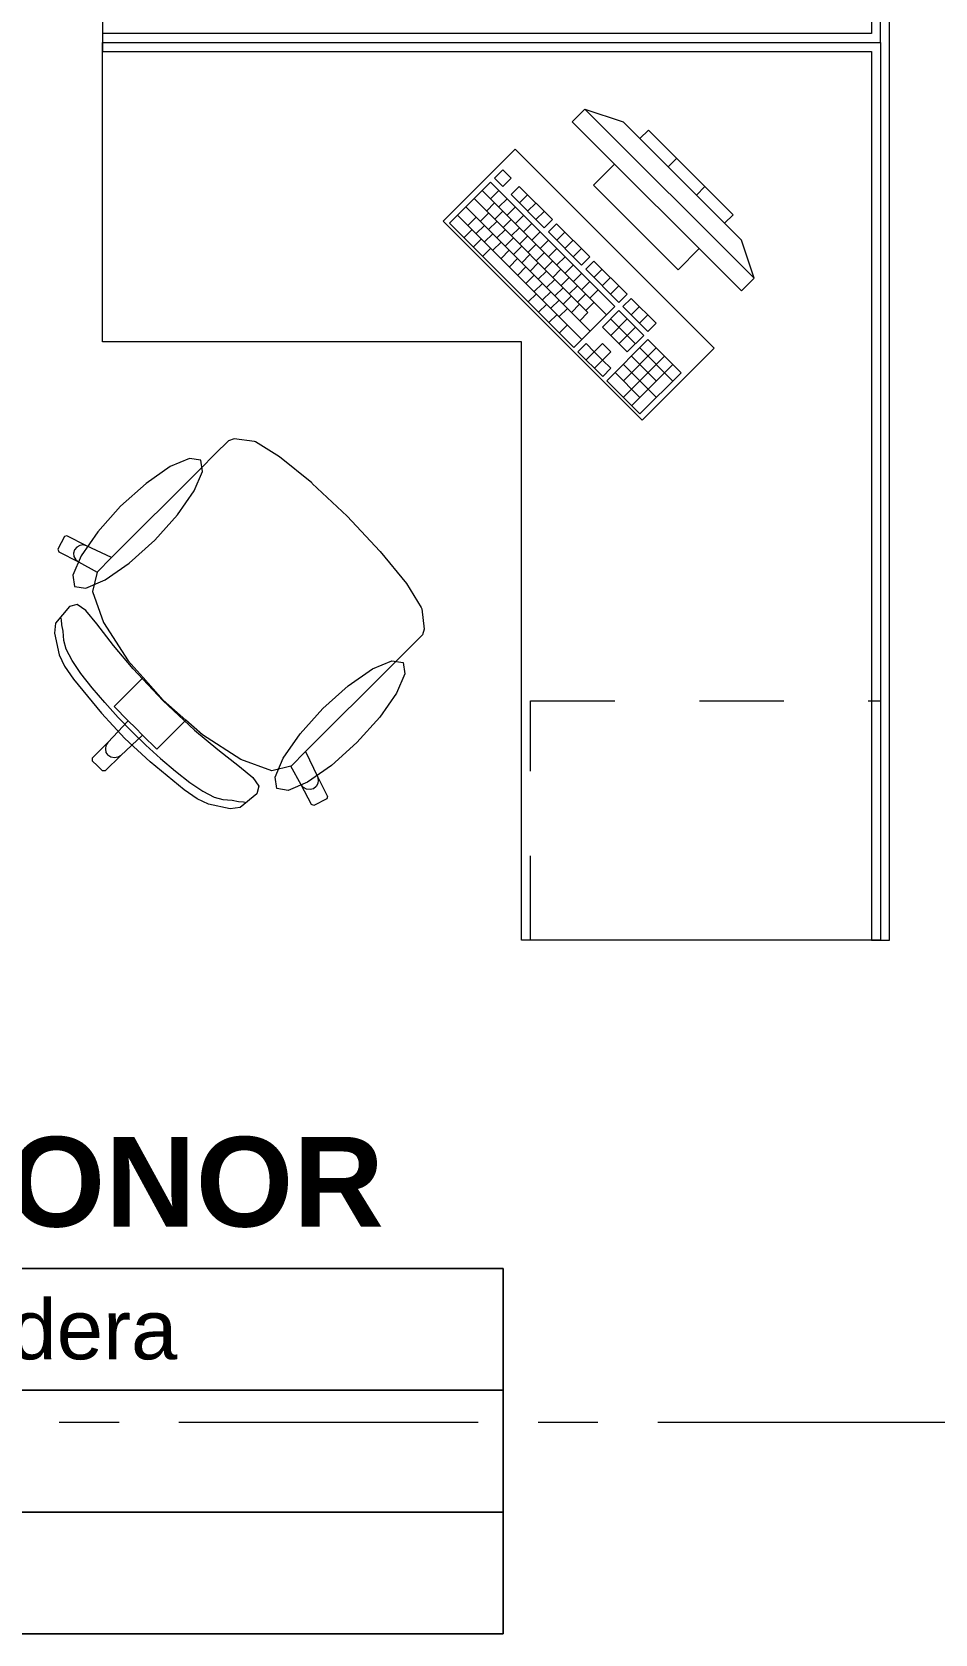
# Model space of a CAD drawing. Header units: inches. Extents: x -38 to 5698, y -33 to 92.
# Drawn here: x 13.221 to 14.73, y 34.053 to 36.73 of the extents above; entities that cross this region are included whole.
import ezdxf

# ---------------------------------------------------------------- set-up
doc = ezdxf.new("R2010")
doc.units = ezdxf.units.IN
doc.header["$MEASUREMENT"] = 0
doc.linetypes.add('Punto & Raya', pattern=[0.65, 0.5, -0.075, 0, -0.075])
doc.linetypes.add('Rayas', pattern=[0.282222, 0.141111, -0.141111])
for name, color, linetype in [('02 _ ARQ _ ZON _ Espacio.3D', 7, 'Continuous'), ('Interior - Mobiliario', 7, 'Continuous'), ('Marcador - Secciones', 251, 'Continuous')]:
    doc.layers.add(name, color=color, linetype=linetype)
doc.styles.add('Estilo_Generado_1', font='swisseb.ttf')
doc.styles.add('Estilo_Generado_7', font='swisse.ttf')

msp = doc.modelspace()

# ---------------------------------------------------------------- linework, layer by layer
at = {"layer": '02 _ ARQ _ ZON _ Espacio.3D', "color": 252, "linetype": 'Continuous', "lineweight": 13}
for p, q in [((14.0081, 34.6636), (11.3516, 34.6636)), ((11.3516, 34.6636), (14.0081, 34.6636)), ((14.0081, 34.0529), (14.0081, 34.6636)), ((14.0081, 34.6636), (14.0081, 34.46)), ((14.0081, 34.46), (11.3516, 34.46)), ((11.3516, 34.46), (14.0081, 34.46)), ((14.0081, 34.46), (14.0081, 34.2565)), ((14.0081, 34.2565), (11.3516, 34.2565)), ((11.3516, 34.2565), (14.0081, 34.2565)), ((14.0081, 34.2565), (14.0081, 34.0529)), ((11.3516, 34.0529), (14.0081, 34.0529)), ((14.0081, 34.0529), (11.3516, 34.0529))]:
    msp.add_line(p, q, dxfattribs=at)
at = {"layer": 'Interior - Mobiliario', "color": 175, "linetype": 'Continuous', "lineweight": 13}
for p, q in [((14.624, 38.2121), (14.624, 36.7271)), ((14.654, 36.7271), (14.654, 38.2121)), ((13.339, 36.7271), (13.339, 36.6971)), ((14.624, 36.7271), (13.339, 36.7271)), ((14.654, 36.6971), (14.654, 36.7271)), ((13.339, 36.6971), (14.624, 36.6971)), ((14.624, 36.6971), (14.624, 35.2121)), ((14.654, 35.2121), (14.654, 36.6971)), ((14.145, 36.601), (14.1238, 36.5798)), ((14.4279, 36.3182), (14.145, 36.601)), ((14.145, 36.601), (14.2087, 36.5798)), ((14.1238, 36.5798), (14.4067, 36.297)), ((14.2087, 36.5798), (14.4067, 36.3818)), ((14.2511, 36.5657), (14.237, 36.5515)), ((14.3925, 36.4242), (14.2511, 36.5657)), ((14.237, 36.5515), (14.3784, 36.4101)), ((14.2841, 36.5044), (14.2982, 36.5185)), ((14.0077, 36.4993), (13.9939, 36.4856)), ((13.9939, 36.4856), (14.0078, 36.4717)), ((14.0215, 36.4854), (14.0077, 36.4993)), ((14.0078, 36.4717), (14.0215, 36.4854)), ((14.1945, 36.5091), (14.1592, 36.4737)), ((14.336, 36.3677), (14.1945, 36.5091)), ((13.9871, 36.4787), (13.9185, 36.4101)), ((13.9734, 36.465), (14.1811, 36.2573)), ((14.1948, 36.271), (13.9871, 36.4787)), ((13.9872, 36.4511), (14.0009, 36.4649)), ((14.0353, 36.4716), (14.0216, 36.4579)), ((14.0216, 36.4579), (14.077, 36.4025)), ((14.0907, 36.4162), (14.0353, 36.4716)), ((14.0355, 36.444), (14.0492, 36.4577)), ((14.1592, 36.4737), (14.3006, 36.3323)), ((14.3312, 36.4572), (14.3454, 36.4714)), ((13.9459, 36.4376), (14.1537, 36.2298)), ((13.9597, 36.4513), (14.1501, 36.2609)), ((13.9804, 36.4305), (13.9941, 36.4442)), ((13.9943, 36.4167), (14.008, 36.4304)), ((14.0011, 36.4373), (14.0148, 36.451)), ((14.0149, 36.4234), (14.0286, 36.4372)), ((14.0493, 36.4302), (14.063, 36.4439)), ((14.0632, 36.4163), (14.0769, 36.43)), ((13.9185, 36.4101), (14.1262, 36.2024)), ((13.9322, 36.4238), (14.1399, 36.2161)), ((13.9495, 36.4065), (13.9633, 36.4202)), ((13.9634, 36.3927), (13.9771, 36.4064)), ((13.9702, 36.4133), (13.9839, 36.427)), ((13.984, 36.3995), (13.9977, 36.4132)), ((14.0081, 36.4028), (14.0218, 36.4165)), ((14.0288, 36.4096), (14.0425, 36.4233)), ((14.0426, 36.3957), (14.0563, 36.4095)), ((14.077, 36.4025), (14.0907, 36.4162)), ((14.0977, 36.4093), (14.0839, 36.3955)), ((14.1531, 36.3539), (14.0977, 36.4093)), ((14.3784, 36.4101), (14.3925, 36.4242)), ((13.9427, 36.3859), (13.9565, 36.3996)), ((13.9583, 36.3703), (13.972, 36.384)), ((13.9772, 36.3788), (13.9909, 36.3926)), ((13.9911, 36.365), (14.0048, 36.3787)), ((13.9979, 36.3856), (14.0116, 36.3993)), ((14.0117, 36.3718), (14.0254, 36.3855)), ((14.022, 36.389), (14.0357, 36.4027)), ((14.0358, 36.3751), (14.0495, 36.3888)), ((14.0565, 36.3819), (14.0702, 36.3956)), ((14.0703, 36.3681), (14.084, 36.3818)), ((14.0839, 36.3955), (14.1393, 36.3402)), ((14.0978, 36.3817), (14.1115, 36.3954)), ((14.1116, 36.3679), (14.1254, 36.3816)), ((14.4279, 36.3182), (14.4067, 36.3818)), ((13.9739, 36.3547), (13.9876, 36.3685)), ((14.0049, 36.3511), (14.0186, 36.3649)), ((14.0188, 36.3373), (14.0325, 36.351)), ((14.0256, 36.3579), (14.0393, 36.3716)), ((14.0394, 36.3441), (14.0531, 36.3578)), ((14.0497, 36.3613), (14.0634, 36.375)), ((14.0635, 36.3474), (14.0772, 36.3611)), ((14.0841, 36.3542), (14.0979, 36.3679)), ((14.098, 36.3404), (14.1117, 36.3541)), ((14.1255, 36.354), (14.1392, 36.3677)), ((14.1393, 36.3402), (14.1531, 36.3539)), ((14.3006, 36.3323), (14.336, 36.3677)), ((14.0326, 36.3234), (14.0463, 36.3372)), ((14.0465, 36.3096), (14.0602, 36.3233)), ((14.0533, 36.3302), (14.067, 36.344)), ((14.0671, 36.3164), (14.0808, 36.3301)), ((14.0774, 36.3336), (14.0911, 36.3473)), ((14.0912, 36.3197), (14.1049, 36.3334)), ((14.1118, 36.3265), (14.1256, 36.3402)), ((14.1257, 36.3127), (14.1394, 36.3264)), ((14.16, 36.3469), (14.1463, 36.3332)), ((14.1463, 36.3332), (14.2017, 36.2778)), ((14.2154, 36.2916), (14.16, 36.3469)), ((14.1601, 36.3194), (14.1738, 36.3331)), ((14.0603, 36.2958), (14.074, 36.3095)), ((14.081, 36.3025), (14.0947, 36.3163)), ((14.0948, 36.2887), (14.1085, 36.3024)), ((14.1051, 36.3059), (14.1188, 36.3196)), ((14.1189, 36.292), (14.1326, 36.3057)), ((14.1395, 36.2988), (14.1533, 36.3125)), ((14.1534, 36.285), (14.1671, 36.2987)), ((14.174, 36.3055), (14.1877, 36.3193)), ((14.1878, 36.2917), (14.2015, 36.3054)), ((14.4067, 36.297), (14.4279, 36.3182)), ((14.0501, 36.2786), (14.0638, 36.2923)), ((14.0674, 36.2613), (14.0811, 36.275)), ((14.0742, 36.2819), (14.0879, 36.2956)), ((14.088, 36.2681), (14.1017, 36.2818)), ((14.1086, 36.2748), (14.1224, 36.2886)), ((14.1225, 36.261), (14.1362, 36.2747)), ((14.1262, 36.2024), (14.1948, 36.271)), ((14.1327, 36.2782), (14.1465, 36.2919)), ((14.1466, 36.2643), (14.1603, 36.278)), ((14.2017, 36.2778), (14.2154, 36.2916)), ((14.2223, 36.2846), (14.2086, 36.2709)), ((14.2086, 36.2709), (14.2501, 36.2294)), ((14.2638, 36.2431), (14.2223, 36.2846)), ((14.2224, 36.2571), (14.2361, 36.2708)), ((14.0847, 36.244), (14.0984, 36.2577)), ((14.1019, 36.2542), (14.1156, 36.2679)), ((14.1363, 36.2472), (14.1501, 36.2609)), ((14.2017, 36.2641), (14.1743, 36.2366)), ((14.188, 36.2503), (14.2295, 36.2088)), ((14.1881, 36.2228), (14.2156, 36.2502)), ((14.2433, 36.2225), (14.2017, 36.2641)), ((14.2363, 36.2432), (14.25, 36.2569)), ((14.2501, 36.2294), (14.2638, 36.2431)), ((14.102, 36.2267), (14.1157, 36.2404)), ((14.1743, 36.2366), (14.2158, 36.1951)), ((14.202, 36.2089), (14.2294, 36.2364)), ((14.2158, 36.1951), (14.2433, 36.2225)), ((14.1469, 36.2092), (14.1332, 36.1955)), ((14.1332, 36.1955), (14.1747, 36.154)), ((14.1607, 36.1954), (14.1469, 36.2092)), ((14.147, 36.1816), (14.1607, 36.1954)), ((14.1744, 36.2091), (14.1607, 36.1954)), ((14.1607, 36.1954), (14.1746, 36.1815)), ((14.1883, 36.1952), (14.1744, 36.2091)), ((14.1746, 36.1815), (14.1883, 36.1952)), ((14.2502, 36.2156), (14.1816, 36.147)), ((14.2092, 36.1469), (14.264, 36.2017)), ((14.2365, 36.2019), (14.2919, 36.1465)), ((14.3056, 36.1602), (14.2502, 36.2156)), ((14.1608, 36.1678), (14.1746, 36.1815)), ((14.1884, 36.1677), (14.1746, 36.1815)), ((14.1747, 36.154), (14.1884, 36.1677)), ((14.209, 36.1745), (14.2644, 36.1191)), ((14.2093, 36.1193), (14.2779, 36.1879)), ((14.2228, 36.1882), (14.2643, 36.1466)), ((14.2232, 36.1055), (14.2917, 36.1741)), ((14.1816, 36.147), (14.237, 36.0916)), ((14.1953, 36.1607), (14.2369, 36.1192)), ((14.237, 36.0916), (14.3056, 36.1602)), ((13.5494, 36.0467), (13.5274, 36.0248)), ((13.5587, 36.0496), (13.5494, 36.0467)), ((13.5926, 36.0456), (13.5587, 36.0496)), ((13.5947, 36.0447), (13.5926, 36.0456)), ((13.6347, 36.0198), (13.5947, 36.0447)), ((13.5274, 36.0248), (13.5019, 35.9993)), ((13.6884, 35.9762), (13.6347, 36.0198)), ((13.5019, 35.9993), (13.354, 35.8514)), ((13.6892, 35.9755), (13.6884, 35.9762)), ((13.7476, 35.9207), (13.6892, 35.9755)), ((13.7476, 35.9207), (13.8024, 35.8624)), ((13.2751, 35.8867), (13.2643, 35.8653)), ((13.2792, 35.888), (13.2751, 35.8867)), ((13.3123, 35.871), (13.2792, 35.888)), ((13.2957, 35.8691), (13.2921, 35.8645)), ((13.3008, 35.8719), (13.2957, 35.8691)), ((13.3066, 35.8726), (13.3008, 35.8719)), ((13.3123, 35.871), (13.3066, 35.8726)), ((13.354, 35.8514), (13.3123, 35.871)), ((13.2643, 35.8653), (13.2657, 35.8612)), ((13.2657, 35.8612), (13.2988, 35.8443)), ((13.2921, 35.8645), (13.2905, 35.8589)), ((13.2905, 35.8589), (13.2912, 35.853)), ((13.2912, 35.853), (13.2941, 35.8479)), ((13.2941, 35.8479), (13.2988, 35.8443)), ((13.2988, 35.8443), (13.3298, 35.827)), ((13.3298, 35.8272), (13.354, 35.8514)), ((13.8024, 35.8624), (13.8031, 35.8615)), ((13.8031, 35.8615), (13.8467, 35.8079)), ((13.3298, 35.827), (13.3223, 35.795)), ((13.3298, 35.8272), (13.3298, 35.827)), ((13.3223, 35.795), (13.3406, 35.743)), ((13.8467, 35.8079), (13.8716, 35.7678)), ((13.2837, 35.7699), (13.2605, 35.742)), ((13.2966, 35.7733), (13.2837, 35.7699)), ((13.3109, 35.7633), (13.2966, 35.7733)), ((13.3295, 35.741), (13.3109, 35.7633)), ((13.8716, 35.7678), (13.8725, 35.7657)), ((13.8725, 35.7657), (13.8765, 35.7318)), ((13.2605, 35.742), (13.2586, 35.7253)), ((13.2701, 35.7473), (13.2693, 35.7518)), ((13.2709, 35.7393), (13.2701, 35.7473)), ((13.2729, 35.7285), (13.2709, 35.7393)), ((13.3574, 35.7048), (13.3295, 35.741)), ((13.3406, 35.743), (13.382, 35.6792)), ((13.2586, 35.7253), (13.2664, 35.6891)), ((13.2741, 35.7131), (13.2729, 35.7285)), ((13.278, 35.6984), (13.2741, 35.7131)), ((13.8736, 35.7225), (13.8516, 35.7005)), ((13.8765, 35.7318), (13.8736, 35.7225)), ((13.2664, 35.6891), (13.2753, 35.6699)), ((13.288, 35.6795), (13.278, 35.6984)), ((13.3902, 35.6655), (13.3574, 35.7048)), ((13.8516, 35.7005), (13.8261, 35.675)), ((13.2753, 35.6699), (13.2902, 35.6482)), ((13.3028, 35.6577), (13.288, 35.6795)), ((13.3214, 35.6339), (13.3028, 35.6577)), ((13.382, 35.6792), (13.4068, 35.6511)), ((13.4396, 35.6128), (13.3902, 35.6655)), ((13.8261, 35.675), (13.6783, 35.5272)), ((13.2902, 35.6482), (13.3371, 35.5915)), ((13.3425, 35.6091), (13.3214, 35.6339)), ((13.4068, 35.6511), (13.3794, 35.6237)), ((13.4068, 35.6511), (13.4401, 35.6132)), ((13.3651, 35.5845), (13.3425, 35.6091)), ((13.3794, 35.6237), (13.3583, 35.6025)), ((13.3583, 35.6025), (13.3819, 35.5789)), ((13.4396, 35.6128), (13.4924, 35.5633)), ((13.4779, 35.5799), (13.4401, 35.6132)), ((13.3371, 35.5915), (13.3762, 35.5493)), ((13.3819, 35.5789), (13.3479, 35.5424)), ((13.3879, 35.561), (13.3651, 35.5845)), ((13.3819, 35.5789), (13.3938, 35.567)), ((13.4779, 35.5799), (13.4506, 35.5525)), ((13.5061, 35.5551), (13.4779, 35.5799)), ((13.4058, 35.555), (13.3693, 35.521)), ((13.4184, 35.5102), (13.3762, 35.5493)), ((13.3879, 35.561), (13.4114, 35.5382)), ((13.4058, 35.555), (13.3938, 35.567)), ((13.4294, 35.5314), (13.4058, 35.555)), ((13.4506, 35.5525), (13.4294, 35.5314)), ((13.4924, 35.5633), (13.5317, 35.5306)), ((13.5699, 35.5138), (13.5061, 35.5551)), ((13.3479, 35.5424), (13.3218, 35.5163)), ((13.3693, 35.521), (13.3432, 35.4949)), ((13.3447, 35.5375), (13.3436, 35.5318)), ((13.3436, 35.5318), (13.3447, 35.526)), ((13.3479, 35.5424), (13.3447, 35.5375)), ((13.3447, 35.526), (13.348, 35.5211)), ((13.3529, 35.5179), (13.348, 35.5211)), ((13.3693, 35.521), (13.3644, 35.5178)), ((13.4114, 35.5382), (13.436, 35.5157)), ((13.5317, 35.5306), (13.5679, 35.5026)), ((13.6541, 35.5029), (13.6783, 35.5272)), ((13.6783, 35.5272), (13.6979, 35.4854)), ((13.3218, 35.5163), (13.3218, 35.512)), ((13.3218, 35.512), (13.3304, 35.5035)), ((13.3389, 35.495), (13.3304, 35.5035)), ((13.3432, 35.4949), (13.3389, 35.495)), ((13.3587, 35.5167), (13.3529, 35.5179)), ((13.3644, 35.5178), (13.3587, 35.5167)), ((13.4751, 35.4634), (13.4184, 35.5102)), ((13.436, 35.5157), (13.4608, 35.4945)), ((13.4608, 35.4945), (13.4846, 35.4759)), ((13.5679, 35.5026), (13.5902, 35.484)), ((13.6219, 35.4954), (13.5699, 35.5138)), ((13.6538, 35.5029), (13.6219, 35.4954)), ((13.6541, 35.5029), (13.6538, 35.5029)), ((13.6711, 35.4719), (13.6538, 35.5029)), ((13.4846, 35.4759), (13.5064, 35.4611)), ((13.5902, 35.484), (13.6002, 35.4697)), ((13.6002, 35.4697), (13.5968, 35.4568)), ((13.6748, 35.4673), (13.6711, 35.4719)), ((13.6881, 35.4388), (13.6711, 35.4719)), ((13.6799, 35.4644), (13.6748, 35.4673)), ((13.696, 35.4688), (13.6914, 35.4652)), ((13.6988, 35.4739), (13.696, 35.4688)), ((13.6979, 35.4854), (13.6995, 35.4797)), ((13.6979, 35.4854), (13.7148, 35.4523)), ((13.6995, 35.4797), (13.6988, 35.4739)), ((13.4968, 35.4485), (13.4751, 35.4634)), ((13.516, 35.4395), (13.4968, 35.4485)), ((13.5064, 35.4611), (13.5252, 35.4511)), ((13.5252, 35.4511), (13.54, 35.4472)), ((13.54, 35.4472), (13.5554, 35.4461)), ((13.5554, 35.4461), (13.5661, 35.444)), ((13.5661, 35.444), (13.5742, 35.4432)), ((13.5968, 35.4568), (13.5689, 35.4336)), ((13.5742, 35.4432), (13.5787, 35.4424)), ((13.6857, 35.4637), (13.6799, 35.4644)), ((13.6914, 35.4652), (13.6857, 35.4637)), ((13.7135, 35.4483), (13.6922, 35.4374)), ((13.7148, 35.4523), (13.7135, 35.4483)), ((13.5521, 35.4317), (13.516, 35.4395)), ((13.5689, 35.4336), (13.5521, 35.4317)), ((13.6922, 35.4374), (13.6881, 35.4388)), ((14.624, 35.2121), (14.654, 35.2121))]:
    msp.add_line(p, q, dxfattribs=at)
at = {"layer": 'Interior - Mobiliario', "color": 175, "linetype": 'Rayas', "lineweight": 13}
for p, q in [((14.054, 35.2121), (14.054, 35.6121)), ((14.054, 35.6121), (14.639, 35.6121))]:
    msp.add_line(p, q, dxfattribs=at)
at = {"layer": 'Interior - Mobiliario', "color": 175, "linetype": 'Continuous', "lineweight": 13, "flags": 128}
for points in [[(14.639, 36.7121), (14.639, 38.2121), (14.039, 38.2121), (14.039, 37.2121), (13.339, 37.2121), (13.339, 36.7121)], [(14.639, 36.7121), (14.639, 35.2121), (14.039, 35.2121), (14.039, 36.2121), (13.339, 36.2121), (13.339, 36.7121)], [(14.0284, 36.5338), (13.9082, 36.4136), (14.2405, 36.0813), (14.3607, 36.2015)], [(13.3691, 35.9372), (13.331, 35.8947), (13.303, 35.8543), (13.2894, 35.8223), (13.2922, 35.8034), (13.3111, 35.8005), (13.3432, 35.8141), (13.3836, 35.8421), (13.4261, 35.8803), (13.4642, 35.9227), (13.4922, 35.9631), (13.5058, 35.9952), (13.503, 36.0141), (13.484, 36.017), (13.452, 36.0034), (13.4116, 35.9753)], [(13.7641, 35.5423), (13.7216, 35.5041), (13.6812, 35.4761), (13.6491, 35.4625), (13.6302, 35.4654), (13.6274, 35.4843), (13.641, 35.5163), (13.669, 35.5567), (13.7071, 35.5992), (13.7496, 35.6373), (13.79, 35.6653), (13.8221, 35.679), (13.841, 35.6761), (13.8438, 35.6572), (13.8302, 35.6251), (13.8022, 35.5847)]]:
    msp.add_lwpolyline(points, close=True, dxfattribs=at)
at = {"layer": 'Marcador - Secciones', "color": 251, "linetype": 'Punto & Raya', "lineweight": 13}
msp.add_line((4.6666, 34.4067), (55.9402, 34.4067), dxfattribs=at)

# ---------------------------------------------------------------- texts
at = {"layer": '02 _ ARQ _ ZON _ Espacio.3D', "color": 252, "lineweight": 25, "attachment_point": 2}
for s, insert, char_height, style in [('\\A1;{\\pqc;\\pt0;\\fSwis721 Ex BT|b1|i0|c0|p34;}', (14.0081, 34.9283), 0.15, 'Estilo_Generado_1'), ('\\A1;{\\pqc;\\pt0;\\fSwis721 Ex BT|b1|i0|c0|p34;TRIBUNAL DE HONOR}', (12.6799, 34.8835), 0.15, 'Estilo_Generado_1'), ('\\A1;{\\pqc;\\pt0;\\fSwis721 Ex BT|b0|i0|c238|p34;Porcelanato Tipo Madera}', (12.6799, 34.6118), 0.1, 'Estilo_Generado_7')]:
    msp.add_mtext(s, dxfattribs=dict(at, insert=insert, char_height=char_height, style=style))

doc.saveas('drawing.dxf')
